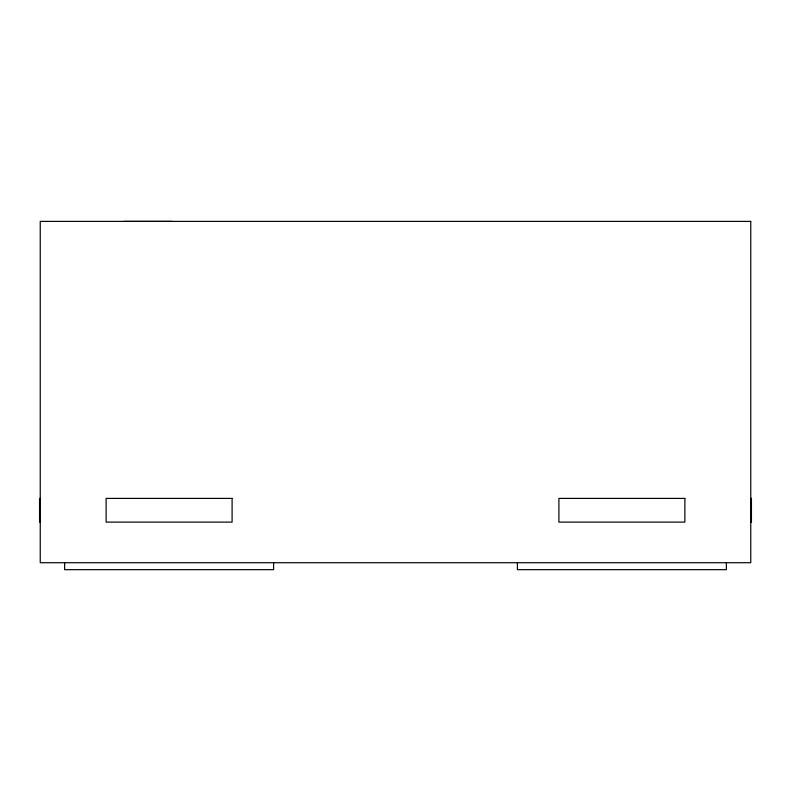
<?xml version="1.0" encoding="UTF-8"?>
<svg xmlns="http://www.w3.org/2000/svg" width="791" height="791" viewBox="0 0 791 791"><rect width="100%" height="100%" fill="white"/><g stroke="black" fill="none" stroke-linecap="round" stroke-linejoin="round"><path stroke-width="1.19" d="M123.653 221.391L172.22 221.391M40.242 498.409L39.55 498.409L39.55 522.109L40.242 522.109M750.758 498.409L751.45 498.409L751.45 522.109L750.758 522.109M726.375 562.717L726.375 569.678L517.403 569.678L517.403 562.717M273.597 562.717L273.597 569.678L64.625 569.678L64.625 562.717M750.758 221.391L40.242 221.391L40.242 562.717L750.758 562.717L750.758 221.391M232.099 498.409L106.123 498.409L106.123 522.109L232.099 522.109L232.099 498.409M684.877 498.409L558.901 498.409L558.901 522.109L684.877 522.109L684.877 498.409"/></g></svg>
